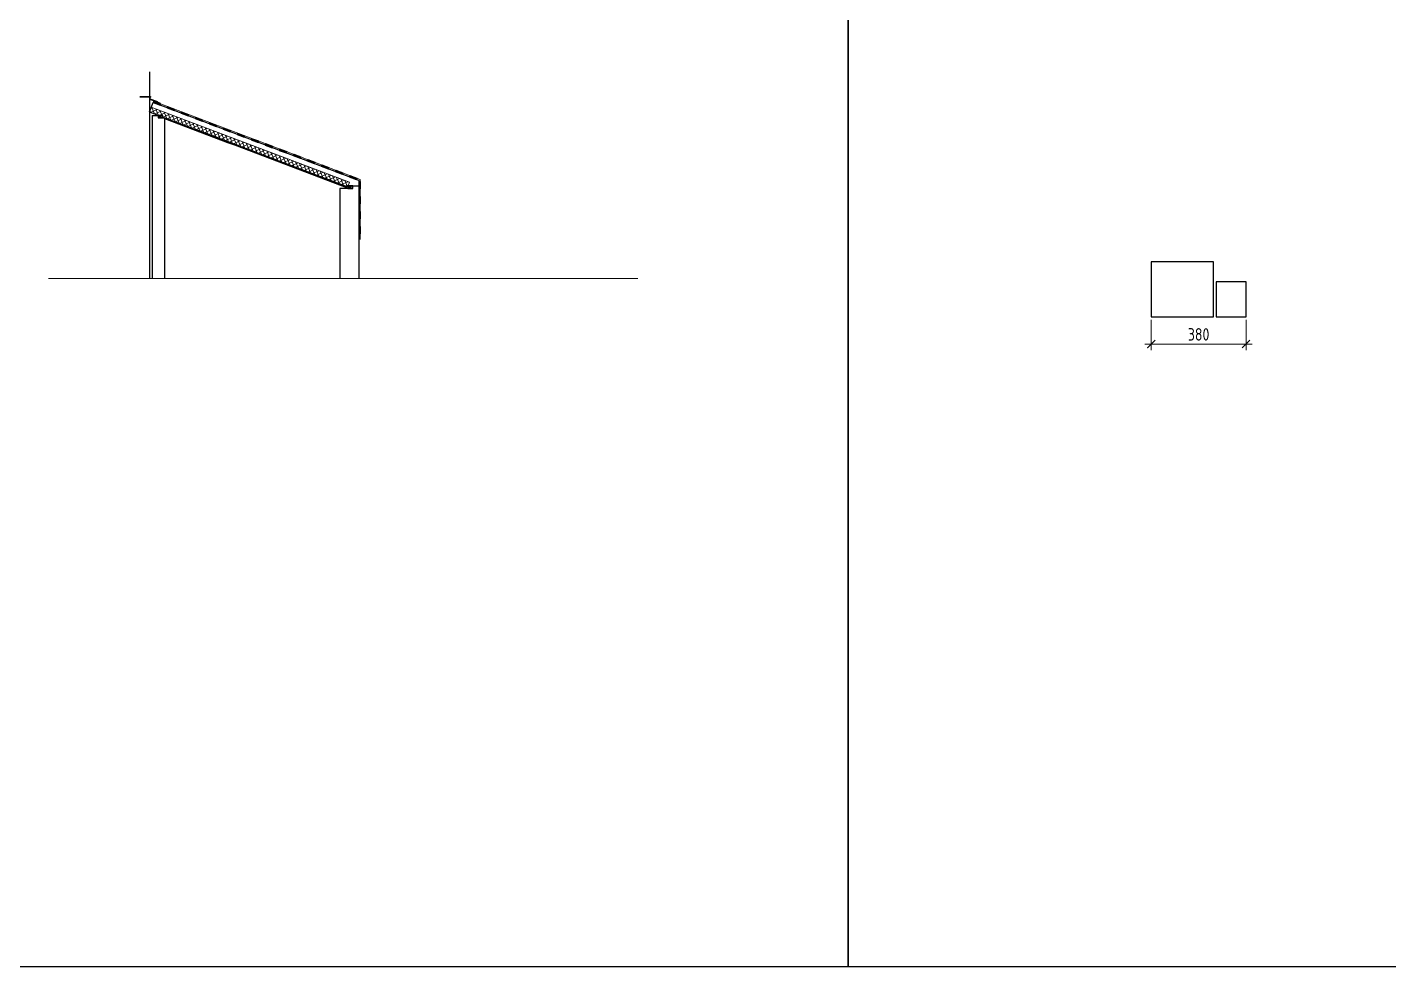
# Model space of a CAD drawing. Header units: millimetres. Extents: x -69913 to 106360, y -63759 to 35456.
# Drawn here: x -54361 to -27091, y -18783 to 35 of the extents above; entities that cross this region are included whole.
import ezdxf

# ---------------------------------------------------------------- set-up
doc = ezdxf.new("R2010")
doc.units = ezdxf.units.MM
doc.header["$MEASUREMENT"] = 0
for name, color, linetype, lineweight in [('АС Текст', 164, 'Continuous', 25), ('АС_СТЕНА', 215, 'Continuous', 35), ('вспом', 134, 'Continuous', 13), ('Дерево', 3, 'Continuous', 30), ('Изменения 2016', 30, 'Continuous', 35), ('Кирпич силикат', 31, 'Continuous', 30), ('МОНОЛИТ', 2, 'Continuous', 30), ('размеры', 4, 'Continuous', 15), ('тонкая', 4, 'Continuous', 20)]:
    doc.layers.add(name, color=color, linetype=linetype, lineweight=lineweight)
doc.styles.add('ГОСТ 2.304', font='CS_Gost2304.shx')
doc.dimstyles.new('SPDS 20', dxfattribs={"dimscale": 100, "dimtxt": 2.5, "dimasz": 1.6, "dimexe": 1.25, "dimexo": 0.625, "dimtad": 1, "dimdec": 0, "dimlfac": 0.2, "dimrnd": 0.001, "dimtxsty": 'ГОСТ 2.304', "dimblk": 'ARCHTICK', "dimcen": 1.6, "dimdle": 1.25, "dimclrd": 256, "dimclre": 256, "dimclrt": 256, "dimadec": 0, "dimazin": 2, "dimtfac": 0.75, "dimtdec": 0, "dimtmove": 1, "dimatfit": 3, "dimfxl": 1, "dimtolj": 1, "dimlwd": -1, "dimlwe": -1, "dimarcsym": 1})

# ---------------------------------------------------------------- blocks, each defined once
blk = doc.blocks.new('_ArchTick')
at = {"color": 0, "linetype": 'ByBlock', "const_width": 0.15}
blk.add_lwpolyline([(-0.5, -0.5), (0.5, 0.5)], dxfattribs=at)
blk = doc.blocks.new('*D149')
at = {"layer": 'размеры', "ltscale": 100, "transparency": 16777216}
for p, q in [((-31850, -5825), (-31850, -6435)), ((-29950, -5825), (-29950, -6435)), ((-31975, -6310), (-29825, -6310))]:
    blk.add_line(p, q, dxfattribs=at)
at = {"layer": 'размеры', "ltscale": 100, "transparency": 16777216, "xscale": 160, "yscale": 160, "zscale": 160, "rotation": 180}
blk.add_blockref('_ArchTick', (-31850, -6310), dxfattribs=at)
at = {"layer": 'размеры', "ltscale": 100, "transparency": 16777216, "xscale": 160, "yscale": 160, "zscale": 160}
blk.add_blockref('_ArchTick', (-29950, -6310), dxfattribs=at)
at = {"layer": 'размеры', "ltscale": 100, "transparency": 16777216, "insert": (-30900, -6117), "char_height": 250, "attachment_point": 5, "style": 'ГОСТ 2.304'}
blk.add_mtext('\\A1;380', dxfattribs=at)
blk = doc.blocks.new('A$C17A20F4B')
at = {"layer": 'Дерево', "ltscale": 100}
for p, q in [((0, 30), (150, 30)), ((0, 30), (0, 0)), ((0, 0), (150, 0)), ((150, 30), (150, 0))]:
    blk.add_line(p, q, dxfattribs=at)
at = {"layer": 'тонкая', "ltscale": 100}
for p, q in [((6, 13), (33, 25)), ((18, 5), (128, 10)), ((36, 12), (88, 24))]:
    blk.add_line(p, q, dxfattribs=at)
for points in [[(10, 20), (38, 20), (54, 11), (66, 2)], [(54, 23), (98, 20), (123, 13), (135, 3)], [(133, 24), (143, 20), (145, 14)]]:
    blk.add_spline(points, degree=3, dxfattribs=at)
blk = doc.blocks.new('A$C6BF50460')
at = {"layer": 'Дерево', "ltscale": 100}
for p, q in [((0, 0), (150, 0)), ((0, -16), (0, 0)), ((150, -16), (150, 0)), ((0, -16), (150, -16))]:
    blk.add_line(p, q, dxfattribs=at)
at = {"layer": 'тонкая', "ltscale": 100}
for p, q in [((7, -12), (55, -3)), ((83, -9), (140, -7))]:
    blk.add_line(p, q, dxfattribs=at)
blk.add_open_spline([(3, -4), (5, -4), (13, -6), (19, -12), (21, -15)], degree=3, knots=[2.562218, 2.562218, 2.562218, 2.562218, 16.393711, 27.279869, 27.279869, 27.279869, 27.279869], dxfattribs=at)
for points in [[(32, -2), (48, -7), (56, -14)], [(72, -2), (87, -6), (95, -13)], [(107, -2), (123, -6), (131, -13)]]:
    blk.add_spline(points, degree=3, dxfattribs=at)
blk.add_open_spline([(139, -1), (143, -2), (147, -2), (148, -3)], degree=3, dxfattribs=at)
blk = doc.blocks.new('A$C2F090E77')
at = {"layer": 'Дерево', "ltscale": 100}
blk.add_lwpolyline([(0, 0), (100, 0), (100, 50), (0, 50)], close=True, dxfattribs=at)
at = {"layer": 'тонкая', "ltscale": 100}
for p, q in [((9, 11), (27, 44)), ((28, 13), (78, 46)), ((48, 11), (92, 17))]:
    blk.add_line(p, q, dxfattribs=at)
for points in [[(6, 16), (21, 22), (47, 20), (58, 8)], [(19, 37), (58, 44), (87, 38), (94, 11)]]:
    blk.add_spline(points, degree=3, dxfattribs=at)

msp = doc.modelspace()

# ---------------------------------------------------------------- hatches: boundary and pattern name
at = {"layer": 'АС Текст', "ltscale": 100}
msp.add_hatch(color=256, dxfattribs=at).paths.add_polyline_path([(-51906.6, -1349.6), (-51911.6, -1349.6), (-51911.6, -1369.4), (-51906.6, -1369.4)])
at = {"layer": 'вспом', "ltscale": 100}
h = msp.add_hatch(dxfattribs=at)
h.set_pattern_fill('ANSI37', color=256, style=0)
h.set_pattern_definition([(135, (-21789.778, 222851.3974), (2.24506403, 2.24506403), []), (45, (-21789.778, 222851.3974), (2.24506403, -2.24506403), [])])
h.paths.add_polyline_path([(-51911.6, -1349.6), (-51906.6, -1349.6), (-51906.6, -1362.3), (-51911.6, -1362.3)])
at = {"layer": 'тонкая', "ltscale": 100}
h = msp.add_hatch(dxfattribs=at)
h.set_pattern_fill('ANSI37', color=256, scale=500, angle=339)
h.set_pattern_definition([(24, (-28006.67, 0), (-25.42104, 57.09659), []), (114, (-28006.67, 0), (-57.09659, -25.42104), [])])
h.paths.add_polyline_path([(-51876.2, -1568.6), (-51911.6, -1662.1), (-51731.3, -1730.4), (-51641.6, -1730.4), (-51641.6, -1764.3), (-47941.6, -3164.3), (-47941.6, -3144.3), (-47934, -3144.3), (-47906.2, -3070.8)])

# ---------------------------------------------------------------- linework, layer by layer
at = {"ltscale": 100}
for points in [[(-59564.5, 18371.4), (-37917.2, 18371.4), (-37917.2, -18783.1), (-59564.5, -18783.1)], [(-37917.2, 18371.4), (-16269.9, 18371.4), (-16269.9, -18783.1), (-37917.2, -18783.1)]]:
    msp.add_lwpolyline(points, close=True, dxfattribs=at)
at = {"layer": 'АС Текст', "lineweight": 50, "ltscale": 100}
msp.add_lwpolyline([(-51906.6, -1349.6), (-51911.6, -1349.6), (-51911.6, -1369.4), (-51906.6, -1369.4)], close=True, dxfattribs=at)
at = {"layer": 'АС_СТЕНА', "ltscale": 100}
for p, q in [((-51888.7, -1360.1), (-52103.9, -1360.1)), ((-51889.5, -1360.1), (-51917.3, -1360.1)), ((-51904.9, -1345.9), (-51904.9, -1404.4)), ((-51901.9, -1374.4), (-51901.9, -1345.9)), ((-51888.7, -1354.1), (-51888.7, -1366.1)), ((-51904.9, -1404.4), (-51753.5, -1461.7)), ((-51753.5, -1461.7), (-51752.9, -1470.2)), ((-51752.9, -1470.2), (-51705.4, -1488)), ((-51706.4, -1491), (-51724.2, -1484.3))]:
    msp.add_line(p, q, dxfattribs=at)
for centre, radius, start, end in [((-51903.4, -1346.2), 1.52, 10.03502, 169.96498), ((-51705.9, -1489.5), 1.55, 248.76303, 72.18847)]:
    msp.add_arc(centre, radius, start, end, dxfattribs=at)
at = {"layer": 'вспом', "ltscale": 100}
msp.add_lwpolyline([(-51906.6, -1349.6), (-51911.6, -1349.6), (-51911.6, -1362.3), (-51906.6, -1362.3)], close=True, dxfattribs=at)
at = {"layer": 'Дерево', "ltscale": 100}
for p, q in [((-51911.6, -1662.1), (-51840.8, -1475.1)), ((-47721.6, -3033.7), (-51840.8, -1475.1)), ((-51911.6, -1662.1), (-51731.3, -1730.4)), ((-51641.6, -1764.3), (-47941.6, -3164.3)), ((-47721.6, -3033.7), (-47721.6, -3144.3))]:
    msp.add_line(p, q, dxfattribs=at)
at = {"layer": 'Изменения 2016', "ltscale": 100}
msp.add_line((-51711.6, -1481.5), (-51717.2, -1496.3), dxfattribs=at)
at = {"layer": 'Кирпич силикат', "ltscale": 100}
for p, q in [((-51911.6, -858), (-51911.6, -4999.7)), ((-51861.6, -1730.4), (-51861.6, -4999.7)), ((-51741.6, -1730.4), (-51741.6, -1780.4)), ((-51741.6, -1780.4), (-51611.6, -1780.4)), ((-51611.6, -1780.4), (-51611.6, -4999.7)), ((-48101.6, -3194.3), (-48101.6, -4999.7)), ((-47841.6, -3194.3), (-48101.6, -3194.3)), ((-47841.6, -3194.3), (-47841.6, -3144.3)), ((-47721.6, -3144.3), (-47721.6, -4999.7))]:
    msp.add_line(p, q, dxfattribs=at)
at = {"layer": 'Кирпич силикат', "ltscale": 40}
for p, q in [((-51861.6, -1730.4), (-51741.6, -1730.4)), ((-47841.6, -3144.3), (-47721.6, -3144.3))]:
    msp.add_line(p, q, dxfattribs=at)
at = {"layer": 'МОНОЛИТ', "color": 110, "linetype": 'Continuous', "ltscale": 100}
msp.add_lwpolyline([(-31850.4, -5762.3), (-30600.4, -5762.3), (-30600.4, -4662.3), (-31850.4, -4662.3)], close=True, dxfattribs=at)
at = {"layer": 'МОНОЛИТ', "color": 190, "linetype": 'Continuous', "ltscale": 100}
msp.add_lwpolyline([(-30550.4, -5762.3), (-29950.4, -5762.3), (-29950.4, -5062.3), (-30550.4, -5062.3)], close=True, dxfattribs=at)
at = {"layer": 'тонкая', "ltscale": 100}
for p, q in [((-51876.2, -1568.6), (-47906.2, -3070.8)), ((-51830.2, -1447), (-47691.6, -3013)), ((-47906.2, -3070.8), (-47934, -3144.3)), ((-47691.6, -3013), (-47691.6, -4213.4))]:
    msp.add_line(p, q, dxfattribs=at)
at = {"layer": 'тонкая', "color": 1, "ltscale": 100}
msp.add_line((-53932.5, -4999.7), (-42128.4, -4999.7), dxfattribs=at)

# ---------------------------------------------------------------- block references
at = {"layer": 'тонкая', "ltscale": 100}
for name, p, rotation in [('A$C17A20F4B', (-51840.8, -1475.1), 339.2744411344136), ('A$C17A20F4B', (-51560.2, -1581.2), 339.2744411344136), ('A$C6BF50460', (-51605.9, -1777.8), 339.2744411344395), ('A$C6BF50460', (-51465.6, -1830.9), 339.2744411344395), ('A$C6BF50460', (-51325.4, -1884), 339.2744411344395), ('A$C17A20F4B', (-51279.7, -1687.4), 339.2744411344136), ('A$C17A20F4B', (-50999.1, -1793.6), 339.2744411344136), ('A$C17A20F4B', (-50718.5, -1899.7), 339.2744411344136), ('A$C6BF50460', (-51185.1, -1937), 339.2744411344395), ('A$C6BF50460', (-51044.8, -1990.1), 339.2744411344395), ('A$C6BF50460', (-50904.5, -2043.2), 339.2744411344395), ('A$C6BF50460', (-50764.2, -2096.3), 339.2744411344395), ('A$C6BF50460', (-50623.9, -2149.4), 339.2744411344395), ('A$C17A20F4B', (-50437.9, -2005.9), 339.2744411344136), ('A$C17A20F4B', (-50157.3, -2112.1), 339.2744411344136), ('A$C6BF50460', (-50483.6, -2202.5), 339.2744411344395), ('A$C6BF50460', (-50343.3, -2255.5), 339.2744411344395), ('A$C6BF50460', (-50203, -2308.6), 339.2744411344395), ('A$C6BF50460', (-50062.7, -2361.7), 339.2744411344395), ('A$C6BF50460', (-49922.4, -2414.8), 339.2744411344395), ('A$C17A20F4B', (-49876.7, -2218.3), 339.2744411344136), ('A$C17A20F4B', (-49596.1, -2324.4), 339.2744411344136), ('A$C17A20F4B', (-49315.5, -2430.6), 339.2744411344136), ('A$C6BF50460', (-49782.1, -2467.9), 339.2744411344395), ('A$C6BF50460', (-49641.8, -2521), 339.2744411344395), ('A$C6BF50460', (-49501.5, -2574), 339.2744411344395), ('A$C6BF50460', (-49361.3, -2627.1), 339.2744411344395), ('A$C6BF50460', (-49221, -2680.2), 339.2744411344395), ('A$C17A20F4B', (-49035, -2536.8), 339.2744411344136), ('A$C17A20F4B', (-48754.4, -2642.9), 339.2744411344136), ('A$C17A20F4B', (-48473.8, -2749.1), 339.2744411344136), ('A$C6BF50460', (-49080.7, -2733.3), 339.2744411344395), ('A$C6BF50460', (-48940.4, -2786.4), 339.2744411344395), ('A$C6BF50460', (-48800.1, -2839.5), 339.2744411344395), ('A$C6BF50460', (-48659.8, -2892.6), 339.2744411344395), ('A$C6BF50460', (-48519.5, -2945.6), 339.2744411344395), ('A$C6BF50460', (-48379.2, -2998.7), 339.2744411344395), ('A$C17A20F4B', (-48193.2, -2855.3), 339.2744411344136), ('A$C17A20F4B', (-47912.6, -2961.4), 339.2744411344136), ('A$C6BF50460', (-48238.9, -3051.8), 339.2744411344395), ('A$C6BF50460', (-48098.6, -3104.9), 339.2744411344395), ('A$C17A20F4B', (-47721.6, -3054.8), 270.0000000000047), ('A$C17A20F4B', (-47721.6, -3354.8), 270.0000000000047), ('A$C17A20F4B', (-47721.6, -3654.8), 270.0000000000047), ('A$C17A20F4B', (-47721.6, -3954.8), 270.0000000000047)]:
    msp.add_blockref(name, p, dxfattribs=dict(at, rotation=rotation))
for p in [(-51741.6, -1780.4), (-47941.6, -3194.3)]:
    msp.add_blockref('A$C2F090E77', p, dxfattribs=at)

# ---------------------------------------------------------------- dimensions: what is measured, and where the dimension line sits
at = {"layer": 'размеры', "ltscale": 100}
dim = msp.add_linear_dim(base=(-29950.4, -6309.8), p1=(-31850.4, -5762.3), p2=(-29950.4, -5762.3), dimstyle='SPDS 20', override={"dimscale": 100}, dxfattribs=at)
dim.commit()
dim.dimension.update_dxf_attribs({"geometry": '*D149', "text_midpoint": (-30900.4, -6117.1)})

doc.saveas('drawing.dxf')
